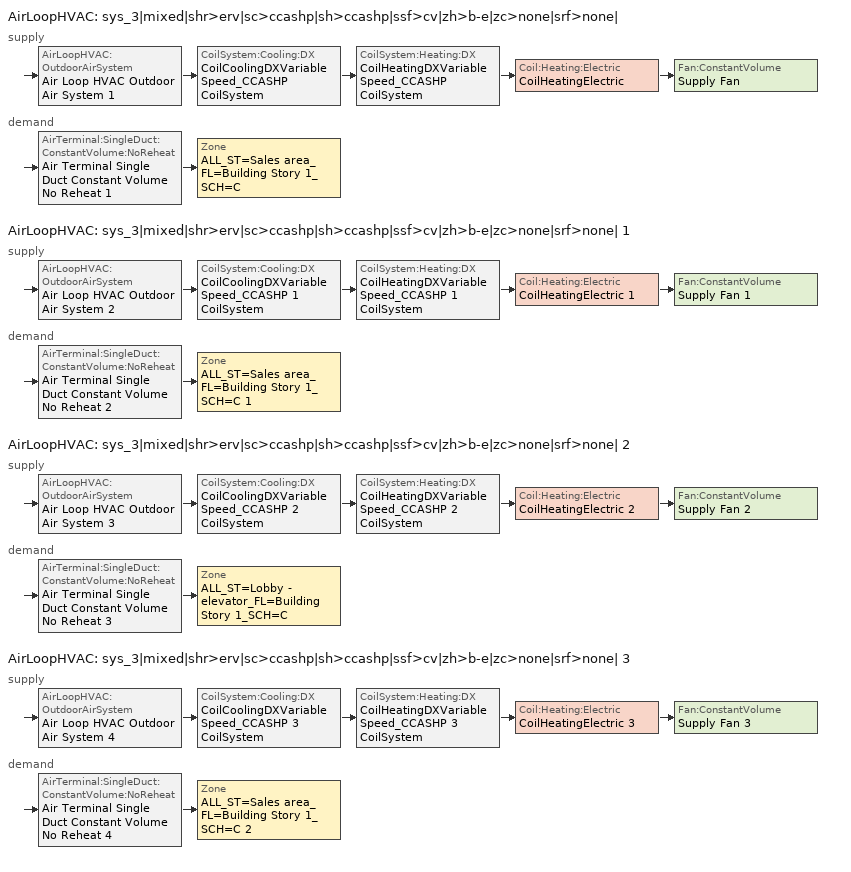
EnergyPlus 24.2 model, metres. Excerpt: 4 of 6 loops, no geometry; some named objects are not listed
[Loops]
AirLoopHVAC 'sys_3|mixed|shr>erv|sc>ccashp|sh>ccashp|ssf>cv|zh>b-e|zc>none|srf>none|'
 supply: AirLoopHVAC:OutdoorAirSystem 'Air Loop HVAC Outdoor Air System 1' > CoilSystem:Cooling:DX 'CoilCoolingDXVariableSpeed_CCASHP CoilSystem' > CoilSystem:Heating:DX 'CoilHeatingDXVariableSpeed_CCASHP CoilSystem' > Coil:Heating:Electric 'CoilHeatingElectric' > Fan:ConstantVolume 'Supply Fan'
 demand: AirTerminal:SingleDuct:ConstantVolume:NoReheat 'Air Terminal Single Duct Constant Volume No Reheat 1' > Zone 'ALL_ST=Sales area_FL=Building Story 1_SCH=C'
AirLoopHVAC 'sys_3|mixed|shr>erv|sc>ccashp|sh>ccashp|ssf>cv|zh>b-e|zc>none|srf>none| 1'
 supply: AirLoopHVAC:OutdoorAirSystem 'Air Loop HVAC Outdoor Air System 2' > CoilSystem:Cooling:DX 'CoilCoolingDXVariableSpeed_CCASHP 1 CoilSystem' > CoilSystem:Heating:DX 'CoilHeatingDXVariableSpeed_CCASHP 1 CoilSystem' > Coil:Heating:Electric 'CoilHeatingElectric 1' > Fan:ConstantVolume 'Supply Fan 1'
 demand: AirTerminal:SingleDuct:ConstantVolume:NoReheat 'Air Terminal Single Duct Constant Volume No Reheat 2' > Zone 'ALL_ST=Sales area_FL=Building Story 1_SCH=C 1'
AirLoopHVAC 'sys_3|mixed|shr>erv|sc>ccashp|sh>ccashp|ssf>cv|zh>b-e|zc>none|srf>none| 2'
 supply: AirLoopHVAC:OutdoorAirSystem 'Air Loop HVAC Outdoor Air System 3' > CoilSystem:Cooling:DX 'CoilCoolingDXVariableSpeed_CCASHP 2 CoilSystem' > CoilSystem:Heating:DX 'CoilHeatingDXVariableSpeed_CCASHP 2 CoilSystem' > Coil:Heating:Electric 'CoilHeatingElectric 2' > Fan:ConstantVolume 'Supply Fan 2'
 demand: AirTerminal:SingleDuct:ConstantVolume:NoReheat 'Air Terminal Single Duct Constant Volume No Reheat 3' > Zone 'ALL_ST=Lobby - elevator_FL=Building Story 1_SCH=C'
AirLoopHVAC 'sys_3|mixed|shr>erv|sc>ccashp|sh>ccashp|ssf>cv|zh>b-e|zc>none|srf>none| 3'
 supply: AirLoopHVAC:OutdoorAirSystem 'Air Loop HVAC Outdoor Air System 4' > CoilSystem:Cooling:DX 'CoilCoolingDXVariableSpeed_CCASHP 3 CoilSystem' > CoilSystem:Heating:DX 'CoilHeatingDXVariableSpeed_CCASHP 3 CoilSystem' > Coil:Heating:Electric 'CoilHeatingElectric 3' > Fan:ConstantVolume 'Supply Fan 3'
 demand: AirTerminal:SingleDuct:ConstantVolume:NoReheat 'Air Terminal Single Duct Constant Volume No Reheat 4' > Zone 'ALL_ST=Sales area_FL=Building Story 1_SCH=C 2'
[ZoneControl:Thermostat] Temperature Difference Between Cutout And Setpoint {deltaC}=0
Name | Zone or ZoneList | Control Type Schedule | Control 1
ALL_ST=Lobby - elevator_FL=Building Story 1_SCH=C Thermostat | ALL_ST=Lobby - elevator_FL=Building Story 1_SCH=C | ALL_ST=Lobby - elevator_FL=Building Story 1_SCH=C Thermostat Schedule | Space Function Lobby - elevator Thermostat 3
ALL_ST=Sales area_FL=Building Story 1_SCH=C Thermostat | ALL_ST=Sales area_FL=Building Story 1_SCH=C | ALL_ST=Sales area_FL=Building Story 1_SCH=C Thermostat Schedule | Space Function Sales area Thermostat 7
ALL_ST=Sales area_FL=Building Story 1_SCH=C 1 Thermostat | ALL_ST=Sales area_FL=Building Story 1_SCH=C 1 | ALL_ST=Sales area_FL=Building Story 1_SCH=C 1 Thermostat Schedule | Space Function Sales area Thermostat 8
ALL_ST=Sales area_FL=Building Story 1_SCH=C 2 Thermostat | ALL_ST=Sales area_FL=Building Story 1_SCH=C 2 | ALL_ST=Sales area_FL=Building Story 1_SCH=C 2 Thermostat Schedule | Space Function Sales area Thermostat 9
[ThermostatSetpoint:DualSetpoint] Heating Setpoint Temperature Schedule=NECB-C-Thermostat Setpoint-Heating; Cooling Setpoint Temperature Schedule=NECB-C-Thermostat Setpoint-Cooling
Space Function Lobby - elevator Thermostat 3; Space Function Sales area Thermostat 7; Space Function Sales area Thermostat 8; Space Function Sales area Thermostat 9
[AirTerminal:SingleDuct:ConstantVolume:NoReheat] Availability Schedule=Always On Discrete; Maximum Air Flow Rate {m3/s}=AutoSize
Air Terminal Single Duct Constant Volume No Reheat 3; Air Terminal Single Duct Constant Volume No Reheat 1; Air Terminal Single Duct Constant Volume No Reheat 2; Air Terminal Single Duct Constant Volume No Reheat 4
[ZoneHVAC:Baseboard:Convective:Electric] Availability Schedule=Always On Discrete; Heating Design Capacity {W}=Autosize; Efficiency=1
ZoneHVACBaseboardConvectiveElectric 2; ZoneHVACBaseboardConvectiveElectric; ZoneHVACBaseboardConvectiveElectric 1; ZoneHVACBaseboardConvectiveElectric 3
[Zone equipment]
ALL_ST=Lobby - elevator_FL=Building Story 1_SCH=C: Air Terminal Single Duct Constant Volume No Reheat 3, ZoneHVACBaseboardConvectiveElectric 2
ALL_ST=Sales area_FL=Building Story 1_SCH=C: Air Terminal Single Duct Constant Volume No Reheat 1, ZoneHVACBaseboardConvectiveElectric
ALL_ST=Sales area_FL=Building Story 1_SCH=C 1: Air Terminal Single Duct Constant Volume No Reheat 2, ZoneHVACBaseboardConvectiveElectric 1
ALL_ST=Sales area_FL=Building Story 1_SCH=C 2: Air Terminal Single Duct Constant Volume No Reheat 4, ZoneHVACBaseboardConvectiveElectric 3
[Sizing:Zone] Zone Cooling Design Supply Air Temperature Input Method=TemperatureDifference; Zone Cooling Design Supply Air Temperature {C}=13; Zone Cooling Design Supply Air Temperature Difference {deltaC}=11; Zone Heating Design Supply Air Temperature Input Method=TemperatureDifference; Zone Heating Design Supply Air Temperature {C}=43; Zone Heating Design Supply Air Temperature Difference {deltaC}=21; Zone Cooling Design Supply Air Humidity Ratio {kgWater/kgDryAir}=0.0085; Zone Heating Design Supply Air Humidity Ratio {kgWater/kgDryAir}=0.008; Zone Heating Sizing Factor=1.3; Zone Cooling Sizing Factor=1.1; Cooling Design Air Flow Method=DesignDay; Cooling Design Air Flow Rate {m3/s}=0; Cooling Minimum Air Flow per Zone Floor Area {m3/s-m2}=0.000762; Cooling Minimum Air Flow {m3/s}=0; Cooling Minimum Air Flow Fraction=0; Heating Design Air Flow Method=DesignDay; Heating Design Air Flow Rate {m3/s}=0; Heating Maximum Air Flow per Zone Floor Area {m3/s-m2}=0.002032; Heating Maximum Air Flow {m3/s}=0.141576; Heating Maximum Air Flow Fraction=0.3; Account for Dedicated Outdoor Air System=No; Zone Load Sizing Method=Sensible Load Only No Latent Load; Zone Latent Cooling Design Supply Air Humidity Ratio Input Method=HumidityRatioDifference; Zone Cooling Design Supply Air Humidity Ratio Difference {kgWater/kgDryAir}=0.005; Zone Latent Heating Design Supply Air Humidity Ratio Input Method=HumidityRatioDifference; Zone Humidification Design Supply Air Humidity Ratio Difference {kgWater/kgDryAir}=0.005; Type of Space Sum to Use=Coincident
Name | Design Specification Outdoor Air Object
ALL_ST=Lobby - elevator_FL=Building Story 1_SCH=C | ALL_ST=Lobby - elevator_FL=Building Story 1_SCH=C DSOA Space List
ALL_ST=Sales area_FL=Building Story 1_SCH=C | ALL_ST=Sales area_FL=Building Story 1_SCH=C DSOA Space List
ALL_ST=Sales area_FL=Building Story 1_SCH=C 1 | ALL_ST=Sales area_FL=Building Story 1_SCH=C 1 DSOA Space List
ALL_ST=Sales area_FL=Building Story 1_SCH=C 2 | ALL_ST=Sales area_FL=Building Story 1_SCH=C 2 DSOA Space List
[Controller:MechanicalVentilation] Demand Controlled Ventilation=No; System Outdoor Air Method=ZoneSum
Name | Availability Schedule | Zone or ZoneList Name 1 | Design Specification Outdoor Air Object Name 1
Controller Mechanical Ventilation 3 | sys_3|mixed|shr>none|sc>ccashp|sh>ccashp|ssf>cv|zh>b-e|zc>none|srf>none| 2 Occ Sch | ALL_ST=Lobby - elevator_FL=Building Story 1_SCH=C | Space Function Lobby - elevator Ventilation
Controller Mechanical Ventilation 1 | sys_3|mixed|shr>none|sc>ccashp|sh>ccashp|ssf>cv|zh>b-e|zc>none|srf>none| Occ Sch | ALL_ST=Sales area_FL=Building Story 1_SCH=C | Space Function Sales area Ventilation
Controller Mechanical Ventilation 2 | sys_3|mixed|shr>none|sc>ccashp|sh>ccashp|ssf>cv|zh>b-e|zc>none|srf>none| 1 Occ Sch | ALL_ST=Sales area_FL=Building Story 1_SCH=C 1 | Space Function Sales area Ventilation
Controller Mechanical Ventilation 4 | sys_3|mixed|shr>none|sc>ccashp|sh>ccashp|ssf>cv|zh>b-e|zc>none|srf>none| 3 Occ Sch | ALL_ST=Sales area_FL=Building Story 1_SCH=C 2 | Space Function Sales area Ventilation
[DesignSpecification:OutdoorAir] Outdoor Air Method=Sum; Outdoor Air Flow per Zone {m3/s}=0; Outdoor Air Flow Air Changes per Hour {1/hr}=0
Name | Outdoor Air Flow per Person {m3/s-person} | Outdoor Air Flow per Zone Floor Area {m3/s-m2}
Space Function Lobby - elevator Ventilation | 0.0380862 | 0.0003048
Space Function Sales area Ventilation | 0.0171388 | 0.0006096
[DesignSpecification:OutdoorAir:SpaceList]
Name | Space Name 1 | Space Design Specification Outdoor Air Object Name 1
ALL_ST=Lobby - elevator_FL=Building Story 1_SCH=C DSOA Space List | Front_Entry | Space Function Lobby - elevator Ventilation
ALL_ST=Sales area_FL=Building Story 1_SCH=C DSOA Space List | Point_Of_Sale | Space Function Sales area Ventilation
ALL_ST=Sales area_FL=Building Story 1_SCH=C 1 DSOA Space List | Front_Retail | Space Function Sales area Ventilation
ALL_ST=Sales area_FL=Building Story 1_SCH=C 2 DSOA Space List | Core_Retail | Space Function Sales area Ventilation
[AirLoopHVAC] Design Supply Air Flow Rate {m3/s}=AutoSize; Design Return Air Flow Fraction of Supply Air Flow=1
sys_3|mixed|shr>erv|sc>ccashp|sh>ccashp|ssf>cv|zh>b-e|zc>none|srf>none|; sys_3|mixed|shr>erv|sc>ccashp|sh>ccashp|ssf>cv|zh>b-e|zc>none|srf>none| 1; sys_3|mixed|shr>erv|sc>ccashp|sh>ccashp|ssf>cv|zh>b-e|zc>none|srf>none| 2; sys_3|mixed|shr>erv|sc>ccashp|sh>ccashp|ssf>cv|zh>b-e|zc>none|srf>none| 3
[Sizing:System] Type of Load to Size On=Sensible; Design Outdoor Air Flow Rate {m3/s}=Autosize; Central Heating Maximum System Air Flow Ratio=1; Preheat Design Temperature {C}=7; Preheat Design Humidity Ratio {kgWater/kgDryAir}=0.008; Precool Design Temperature {C}=13; Precool Design Humidity Ratio {kgWater/kgDryAir}=0.008; Central Cooling Design Supply Air Temperature {C}=13; Central Heating Design Supply Air Temperature {C}=43; Type of Zone Sum to Use=NonCoincident; 100% Outdoor Air in Cooling=No; 100% Outdoor Air in Heating=No; Central Cooling Design Supply Air Humidity Ratio {kgWater/kgDryAir}=0.0085; Central Heating Design Supply Air Humidity Ratio {kgWater/kgDryAir}=0.008; Cooling Supply Air Flow Rate Method=DesignDay; Cooling Supply Air Flow Rate {m3/s}=0; Cooling Supply Air Flow Rate Per Floor Area {m3/s-m2}=0.00996765; Cooling Fraction of Autosized Cooling Supply Air Flow Rate=1; Cooling Supply Air Flow Rate Per Unit Cooling Capacity {m3/s-W}=3.94755e-05; Heating Supply Air Flow Rate Method=DesignDay; Heating Supply Air Flow Rate {m3/s}=0; Heating Supply Air Flow Rate Per Floor Area {m3/s-m2}=0.00996765; Heating Fraction of Autosized Heating Supply Air Flow Rate=1; Heating Fraction of Autosized Cooling Supply Air Flow Rate=1; Heating Supply Air Flow Rate Per Unit Heating Capacity {m3/s-W}=3.15882e-05; System Outdoor Air Method=ZoneSum; Zone Maximum Outdoor Air Fraction=1; Cooling Design Capacity Method=CoolingDesignCapacity; Cooling Design Capacity {W}=Autosize; Cooling Design Capacity Per Floor Area {W/m2}=234.7; Fraction of Autosized Cooling Design Capacity=1; Heating Design Capacity Method=HeatingDesignCapacity; Heating Design Capacity {W}=Autosize; Heating Design Capacity Per Floor Area {W/m2}=157; Fraction of Autosized Heating Design Capacity=1; Central Cooling Capacity Control Method=OnOff; Occupant Diversity=Autosize
sys_3|mixed|shr>erv|sc>ccashp|sh>ccashp|ssf>cv|zh>b-e|zc>none|srf>none|; sys_3|mixed|shr>erv|sc>ccashp|sh>ccashp|ssf>cv|zh>b-e|zc>none|srf>none| 1; sys_3|mixed|shr>erv|sc>ccashp|sh>ccashp|ssf>cv|zh>b-e|zc>none|srf>none| 2; sys_3|mixed|shr>erv|sc>ccashp|sh>ccashp|ssf>cv|zh>b-e|zc>none|srf>none| 3
[Controller:OutdoorAir] Minimum Outdoor Air Flow Rate {m3/s}=Autosize; Maximum Outdoor Air Flow Rate {m3/s}=Autosize; Economizer Control Action Type=ModulateFlow; Lockout Type=NoLockout; Minimum Limit Type=FixedMinimum; High Humidity Control=No; High Humidity Outdoor Air Flow Ratio=1; Control High Indoor Humidity Based on Outdoor Humidity Ratio=Yes; Heat Recovery Bypass Control Type=BypassWhenOAFlowGreaterThanMinimum; Economizer Operation Staging=InterlockedWithMechanicalCooling
Name | Economizer Control Type | Minimum Outdoor Air Schedule | Mechanical Ventilation Controller | Economizer Maximum Limit Dry-Bulb Temperature {C} | Economizer Maximum Limit Enthalpy {J/kg} | Economizer Minimum Limit Dry-Bulb Temperature {C}
Controller Outdoor Air 1 | DifferentialEnthalpy | sys_3|mixed|shr>none|sc>ccashp|sh>ccashp|ssf>cv|zh>b-e|zc>none|srf>none| Occ Sch | Controller Mechanical Ventilation 1
Controller Outdoor Air 2 | DifferentialEnthalpy | sys_3|mixed|shr>none|sc>ccashp|sh>ccashp|ssf>cv|zh>b-e|zc>none|srf>none| 1 Occ Sch | Controller Mechanical Ventilation 2
Controller Outdoor Air 3 | NoEconomizer | sys_3|mixed|shr>none|sc>ccashp|sh>ccashp|ssf>cv|zh>b-e|zc>none|srf>none| 2 Occ Sch | Controller Mechanical Ventilation 3 | 28 | 64000 | -100
Controller Outdoor Air 4 | DifferentialEnthalpy | sys_3|mixed|shr>none|sc>ccashp|sh>ccashp|ssf>cv|zh>b-e|zc>none|srf>none| 3 Occ Sch | Controller Mechanical Ventilation 4
[HeatExchanger:AirToAir:SensibleAndLatent] Availability Schedule=Always On Discrete; Nominal Supply Air Flow Rate {m3/s}=Autosize; Sensible Effectiveness at 100% Heating Air Flow=0.5; Latent Effectiveness at 100% Heating Air Flow=0.5; Sensible Effectiveness at 100% Cooling Air Flow=0.5; Latent Effectiveness at 100% Cooling Air Flow=0.5; Supply Air Outlet Temperature Control=Yes; Heat Exchanger Type=Rotary; Frost Control Type=ExhaustOnly; Threshold Temperature {C}=-23.3; Initial Defrost Time Fraction=0.167; Rate of Defrost Time Fraction Increase {1/K}=1.44; Economizer Lockout=Yes
Name | Nominal Electric Power {W} | Sensible Effectiveness of Heating Air Flow Curve | Latent Effectiveness of Heating Air Flow Curve | Sensible Effectiveness of Cooling Air Flow Curve | Latent Effectiveness of Cooling Air Flow Curve
sys_3|mixed|shr>none|sc>ccashp|sh>ccashp|ssf>cv|zh>b-e|zc>none|srf>none| ERV | 177.802 | sys_3|mixed|shr>none|sc>ccashp|sh>ccashp|ssf>cv|zh>b-e|zc>none|srf>none| ERV_SensHeatEff 1 | sys_3|mixed|shr>none|sc>ccashp|sh>ccashp|ssf>cv|zh>b-e|zc>none|srf>none| ERV_LatHeatEff 1 | sys_3|mixed|shr>none|sc>ccashp|sh>ccashp|ssf>cv|zh>b-e|zc>none|srf>none| ERV_SensCoolEff 1 | sys_3|mixed|shr>none|sc>ccashp|sh>ccashp|ssf>cv|zh>b-e|zc>none|srf>none| ERV_LatCoolEff 1
sys_3|mixed|shr>none|sc>ccashp|sh>ccashp|ssf>cv|zh>b-e|zc>none|srf>none| 1 ERV | 177.802 | sys_3|mixed|shr>none|sc>ccashp|sh>ccashp|ssf>cv|zh>b-e|zc>none|srf>none| 1 ERV_SensHeatEff 1 | sys_3|mixed|shr>none|sc>ccashp|sh>ccashp|ssf>cv|zh>b-e|zc>none|srf>none| 1 ERV_LatHeatEff 1 | sys_3|mixed|shr>none|sc>ccashp|sh>ccashp|ssf>cv|zh>b-e|zc>none|srf>none| 1 ERV_SensCoolEff 1 | sys_3|mixed|shr>none|sc>ccashp|sh>ccashp|ssf>cv|zh>b-e|zc>none|srf>none| 1 ERV_LatCoolEff 1
sys_3|mixed|shr>none|sc>ccashp|sh>ccashp|ssf>cv|zh>b-e|zc>none|srf>none| 2 ERV | 85.4284 | sys_3|mixed|shr>none|sc>ccashp|sh>ccashp|ssf>cv|zh>b-e|zc>none|srf>none| 2 ERV_SensHeatEff 1 | sys_3|mixed|shr>none|sc>ccashp|sh>ccashp|ssf>cv|zh>b-e|zc>none|srf>none| 2 ERV_LatHeatEff 1 | sys_3|mixed|shr>none|sc>ccashp|sh>ccashp|ssf>cv|zh>b-e|zc>none|srf>none| 2 ERV_SensCoolEff 1 | sys_3|mixed|shr>none|sc>ccashp|sh>ccashp|ssf>cv|zh>b-e|zc>none|srf>none| 2 ERV_LatCoolEff 1
sys_3|mixed|shr>none|sc>ccashp|sh>ccashp|ssf>cv|zh>b-e|zc>none|srf>none| 3 ERV | 1406.31 | sys_3|mixed|shr>none|sc>ccashp|sh>ccashp|ssf>cv|zh>b-e|zc>none|srf>none| 3 ERV_SensHeatEff 1 | sys_3|mixed|shr>none|sc>ccashp|sh>ccashp|ssf>cv|zh>b-e|zc>none|srf>none| 3 ERV_LatHeatEff 1 | sys_3|mixed|shr>none|sc>ccashp|sh>ccashp|ssf>cv|zh>b-e|zc>none|srf>none| 3 ERV_SensCoolEff 1 | sys_3|mixed|shr>none|sc>ccashp|sh>ccashp|ssf>cv|zh>b-e|zc>none|srf>none| 3 ERV_LatCoolEff 1
[SetpointManager:OutdoorAirPretreat] Control Variable=Temperature; Minimum Setpoint Temperature {C}=-99; Maximum Setpoint Temperature {C}=99; Minimum Setpoint Humidity Ratio {kgWater/kgDryAir}=1e-05; Maximum Setpoint Humidity Ratio {kgWater/kgDryAir}=1
Name | Setpoint Node or NodeList
Setpoint Manager Outdoor Air Pretreat 1 | sys_3|mixed|shr>none|sc>ccashp|sh>ccashp|ssf>cv|zh>b-e|zc>none|srf>none| ERV Primary Outlet Air Node
Setpoint Manager Outdoor Air Pretreat 2 | sys_3|mixed|shr>none|sc>ccashp|sh>ccashp|ssf>cv|zh>b-e|zc>none|srf>none| 1 ERV Primary Outlet Air Node
Setpoint Manager Outdoor Air Pretreat 3 | sys_3|mixed|shr>none|sc>ccashp|sh>ccashp|ssf>cv|zh>b-e|zc>none|srf>none| 2 ERV Primary Outlet Air Node
Setpoint Manager Outdoor Air Pretreat 4 | sys_3|mixed|shr>none|sc>ccashp|sh>ccashp|ssf>cv|zh>b-e|zc>none|srf>none| 3 ERV Primary Outlet Air Node
[SetpointManager:MixedAir] Control Variable=Temperature
Name | Setpoint Node or NodeList
sys_3|mixed|shr>erv|sc>ccashp|sh>ccashp|ssf>cv|zh>b-e|zc>none|srf>none| Mixed Air Node OS Default SPM | sys_3|mixed|shr>erv|sc>ccashp|sh>ccashp|ssf>cv|zh>b-e|zc>none|srf>none| Mixed Air Node
CoilCoolingDXVariableSpeed_CCASHP Outlet Air Node OS Default SPM | CoilCoolingDXVariableSpeed_CCASHP Outlet Air Node
CoilHeatingDXVariableSpeed_CCASHP Outlet Air Node OS Default SPM | CoilHeatingDXVariableSpeed_CCASHP Outlet Air Node
CoilHeatingElectric Outlet Air Node OS Default SPM | CoilHeatingElectric Outlet Air Node
sys_3|mixed|shr>erv|sc>ccashp|sh>ccashp|ssf>cv|zh>b-e|zc>none|srf>none| 1 Mixed Air Node OS Default SPM | sys_3|mixed|shr>erv|sc>ccashp|sh>ccashp|ssf>cv|zh>b-e|zc>none|srf>none| 1 Mixed Air Node
CoilCoolingDXVariableSpeed_CCASHP 1 Outlet Air Node OS Default SPM | CoilCoolingDXVariableSpeed_CCASHP 1 Outlet Air Node
CoilHeatingDXVariableSpeed_CCASHP 1 Outlet Air Node OS Default SPM | CoilHeatingDXVariableSpeed_CCASHP 1 Outlet Air Node
CoilHeatingElectric 1 Outlet Air Node OS Default SPM | CoilHeatingElectric 1 Outlet Air Node
sys_3|mixed|shr>erv|sc>ccashp|sh>ccashp|ssf>cv|zh>b-e|zc>none|srf>none| 2 Mixed Air Node OS Default SPM | sys_3|mixed|shr>erv|sc>ccashp|sh>ccashp|ssf>cv|zh>b-e|zc>none|srf>none| 2 Mixed Air Node
CoilCoolingDXVariableSpeed_CCASHP 2 Outlet Air Node OS Default SPM | CoilCoolingDXVariableSpeed_CCASHP 2 Outlet Air Node
CoilHeatingDXVariableSpeed_CCASHP 2 Outlet Air Node OS Default SPM | CoilHeatingDXVariableSpeed_CCASHP 2 Outlet Air Node
CoilHeatingElectric 2 Outlet Air Node OS Default SPM | CoilHeatingElectric 2 Outlet Air Node
sys_3|mixed|shr>erv|sc>ccashp|sh>ccashp|ssf>cv|zh>b-e|zc>none|srf>none| 3 Mixed Air Node OS Default SPM | sys_3|mixed|shr>erv|sc>ccashp|sh>ccashp|ssf>cv|zh>b-e|zc>none|srf>none| 3 Mixed Air Node
CoilCoolingDXVariableSpeed_CCASHP 3 Outlet Air Node OS Default SPM | CoilCoolingDXVariableSpeed_CCASHP 3 Outlet Air Node
CoilHeatingDXVariableSpeed_CCASHP 3 Outlet Air Node OS Default SPM | CoilHeatingDXVariableSpeed_CCASHP 3 Outlet Air Node
CoilHeatingElectric 3 Outlet Air Node OS Default SPM | CoilHeatingElectric 3 Outlet Air Node
[CoilSystem:Cooling:DX]
Name | Cooling Coil
CoilCoolingDXVariableSpeed_CCASHP CoilSystem | CoilCoolingDXVariableSpeed_CCASHP
CoilCoolingDXVariableSpeed_CCASHP 1 CoilSystem | CoilCoolingDXVariableSpeed_CCASHP 1
CoilCoolingDXVariableSpeed_CCASHP 2 CoilSystem | CoilCoolingDXVariableSpeed_CCASHP 2
CoilCoolingDXVariableSpeed_CCASHP 3 CoilSystem | CoilCoolingDXVariableSpeed_CCASHP 3
[Coil:Cooling:DX:VariableSpeed] Number of Speeds=1; Nominal Speed Level=1; Rated Air Flow Rate At Selected Nominal Speed Level {m3/s}=AutoSize; Nominal Time for Condensate to Begin Leaving the Coil {s}=0; Initial Moisture Evaporation Rate Divided by Steady-State AC Latent Capacity=0; Maximum Cycling Rate {cycles/hr}=2.5; Latent Capacity Time Constant {s}=60; Fan Delay Time {s}=60; Energy Part Load Fraction Curve=Mitsubishi Hyper Heating VRF Outdoor Unit CPLFFPLR curve; Condenser Type=AirCooled; Evaporative Condenser Pump Rated Power Consumption {W}=0; Crankcase Heater Capacity {W}=1e-06; Maximum Outdoor Dry-Bulb Temperature for Crankcase Heater Operation {C}=10; Minimum Outdoor Dry-Bulb Temperature for Compressor Operation {C}=-25; Basin Heater Capacity {W/K}=0; Basin Heater Setpoint Temperature {C}=2; Speed Reference Unit Gross Rated Total Cooling Capacity 1 {W}=8914.19; Speed Reference Unit Gross Rated Sensible Heat Ratio 1=0.79; Speed Reference Unit Rated Air Flow Rate 1 {m3/s}=0.944; Speed Rated Evaporator Fan Power Per Volume Flow Rate 2017 1 {W/(m3/s)}=773.3; Speed Rated Evaporator Fan Power Per Volume Flow Rate 2023 1 {W/(m3/s)}=934.4; Speed Total Cooling Capacity Function of Temperature Curve Name 1=Mitsubishi Hyper Heating VRF Outdoor Unit CCAPFT curve; Speed Total Cooling Capacity Function of Air Flow Fraction Curve Name 1=Mitsubishi Hyper Heating VRF Outdoor Unit CCAPFFF curve; Speed Energy Input Ratio Function of Temperature Curve Name 1=Mitsubishi Hyper Heating VRF Outdoor Unit CEIRFT curve; Speed Energy Input Ratio Function of Air Flow Fraction Curve Name 1=Mitsubishi Hyper Heating VRF Outdoor Unit CEIRFFF curve
Name | Gross Rated Total Cooling Capacity At Selected Nominal Speed Level {W} | Speed Reference Unit Gross Rated Cooling COP 1 {W/W}
CoilCoolingDXVariableSpeed_CCASHP | 27574.4 | 4.35
CoilCoolingDXVariableSpeed_CCASHP 1 | 27557 | 4.35
CoilCoolingDXVariableSpeed_CCASHP 2 | 4077 | 3.66
CoilCoolingDXVariableSpeed_CCASHP 3 | 167424 | 3.76
[CoilSystem:Heating:DX]
Name | Heating Coil
CoilHeatingDXVariableSpeed_CCASHP CoilSystem | CoilHeatingDXVariableSpeed_CCASHP
CoilHeatingDXVariableSpeed_CCASHP 1 CoilSystem | CoilHeatingDXVariableSpeed_CCASHP 1
CoilHeatingDXVariableSpeed_CCASHP 2 CoilSystem | CoilHeatingDXVariableSpeed_CCASHP 2
CoilHeatingDXVariableSpeed_CCASHP 3 CoilSystem | CoilHeatingDXVariableSpeed_CCASHP 3
[Coil:Heating:DX:VariableSpeed] Number of Speeds=1; Nominal Speed Level=1; Rated Air Flow Rate At Selected Nominal Speed Level {m3/s}=AutoSize; Energy Part Load Fraction Curve=Mitsubishi Hyper Heating VRF Outdoor Unit HPLFFPLR curve; Defrost Energy Input Ratio Function of Temperature Curve=Mitsubishi Hyper Heating VRF Outdoor Unit Defrost HEIRFT curve; Minimum Outdoor Dry-Bulb Temperature for Compressor Operation {C}=-25; Maximum Outdoor Dry-Bulb Temperature for Defrost Operation {C}=5; Crankcase Heater Capacity {W}=1e-06; Maximum Outdoor Dry-Bulb Temperature for Crankcase Heater Operation {C}=10; Defrost Strategy=ReverseCycle; Defrost Control=OnDemand; Defrost Time Period Fraction=0.166667; Resistive Defrost Heater Capacity {W}=AutoSize; Speed Reference Unit Gross Rated Heating Capacity 1 {W}=9124.85; Speed Reference Unit Rated Air Flow Rate 1 {m3/s}=0.653; Speed Rated Supply Air Fan Power Per Volume Flow Rate 2017 1 {W/(m3/s)}=773.3; Speed Rated Supply Air Fan Power Per Volume Flow Rate 2023 1 {W/(m3/s)}=934.4; Speed Heating Capacity Function of Temperature Curve Name 1=Mitsubishi Hyper Heating VRF Outdoor Unit HCAPFT curve; Speed Total  Heating Capacity Function of Air Flow Fraction Curve Name 1=Mitsubishi Hyper Heating VRF Outdoor Unit HCAPFFF curve; Speed Energy Input Ratio Function of Temperature Curve Name 1=Mitsubishi Hyper Heating VRF Outdoor Unit HEIRFT curve; Speed Energy Input Ratio Function of Air Flow Fraction Curve Name 1=Mitsubishi Hyper Heating VRF Outdoor Unit HEIRFFF curve
Name | Rated Heating Capacity At Selected Nominal Speed Level {W} | Speed Reference Unit Gross Rated Heating COP 1 {W/W}
CoilHeatingDXVariableSpeed_CCASHP | 27574.4 | 4.8847
CoilHeatingDXVariableSpeed_CCASHP 1 | 27557 | 4.88466
CoilHeatingDXVariableSpeed_CCASHP 2 | 4077 | 4.32008
CoilHeatingDXVariableSpeed_CCASHP 3 | 167424 | 4.44861
[Coil:Heating:Electric] Availability Schedule=Always On Discrete; Efficiency=1; Nominal Capacity {W}=Autosize
CoilHeatingElectric; CoilHeatingElectric 1; CoilHeatingElectric 2; CoilHeatingElectric 3
[Fan:ConstantVolume] Fan Total Efficiency=0.39975; Pressure Rise {Pa}=640; Maximum Flow Rate {m3/s}=AutoSize; Motor Efficiency=0.615; Motor In Airstream Fraction=1
Name | Availability Schedule
Supply Fan | sys_3|mixed|shr>none|sc>ccashp|sh>ccashp|ssf>cv|zh>b-e|zc>none|srf>none| Occ Sch
Supply Fan 1 | sys_3|mixed|shr>none|sc>ccashp|sh>ccashp|ssf>cv|zh>b-e|zc>none|srf>none| 1 Occ Sch
Supply Fan 2 | sys_3|mixed|shr>none|sc>ccashp|sh>ccashp|ssf>cv|zh>b-e|zc>none|srf>none| 2 Occ Sch
Supply Fan 3 | sys_3|mixed|shr>none|sc>ccashp|sh>ccashp|ssf>cv|zh>b-e|zc>none|srf>none| 3 Occ Sch
[SetpointManager:SingleZone:Reheat] Control Variable=Temperature; Minimum Supply Air Temperature {C}=13; Maximum Supply Air Temperature {C}=43
Name | Control Zone | Setpoint Node or NodeList
Setpoint Manager Single Zone Reheat 1 | ALL_ST=Sales area_FL=Building Story 1_SCH=C | sys_3|mixed|shr>erv|sc>ccashp|sh>ccashp|ssf>cv|zh>b-e|zc>none|srf>none| Supply Outlet Node
Setpoint Manager Single Zone Reheat 2 | ALL_ST=Sales area_FL=Building Story 1_SCH=C 1 | sys_3|mixed|shr>erv|sc>ccashp|sh>ccashp|ssf>cv|zh>b-e|zc>none|srf>none| 1 Supply Outlet Node
Setpoint Manager Single Zone Reheat 3 | ALL_ST=Lobby - elevator_FL=Building Story 1_SCH=C | sys_3|mixed|shr>erv|sc>ccashp|sh>ccashp|ssf>cv|zh>b-e|zc>none|srf>none| 2 Supply Outlet Node
Setpoint Manager Single Zone Reheat 4 | ALL_ST=Sales area_FL=Building Story 1_SCH=C 2 | sys_3|mixed|shr>erv|sc>ccashp|sh>ccashp|ssf>cv|zh>b-e|zc>none|srf>none| 3 Supply Outlet Node
[Schedule:Day:Interval]
NECB-C-Thermostat Setpoint-Heating Sun|Hol Day: No, 09:00, 18, 10:00, 20, 19:00, 22, 24:00, 18
NECB-C-Thermostat Setpoint-Heating Default|Wkdy Day; NECB-C-Thermostat Setpoint-Heating Sat Day; NECB-C-Thermostat Setpoint-Heating Default: No, 07:00, 18, 08:00, 20, 21:00, 22, 24:00, 18
NECB-C-Thermostat Setpoint-Cooling Sun|Hol Day: No, 07:00, 35, 19:00, 24, 24:00, 35
NECB-C-Thermostat Setpoint-Cooling Default|Wkdy Day; NECB-C-Thermostat Setpoint-Cooling Sat Day; NECB-C-Thermostat Setpoint-Cooling Default: No, 07:00, 35, 21:00, 24, 24:00, 35
Schedule Day 10; Schedule Day 6; Schedule Day 8; Schedule Day 12: No, 09:00, 0, 19:00, 1, 24:00, 0
sys_3|mixed|shr>none|sc>ccashp|sh>ccashp|ssf>cv|zh>b-e|zc>none|srf>none| 2 Occ Sch Default; Schedule Day 9; sys_3|mixed|shr>none|sc>ccashp|sh>ccashp|ssf>cv|zh>b-e|zc>none|srf>none| Occ Sch Default; Schedule Day 5; sys_3|mixed|shr>none|sc>ccashp|sh>ccashp|ssf>cv|zh>b-e|zc>none|srf>none| 1 Occ Sch Default; Schedule Day 7; sys_3|mixed|shr>none|sc>ccashp|sh>ccashp|ssf>cv|zh>b-e|zc>none|srf>none| 3 Occ Sch Default; Schedule Day 11: No, 09:00, 0, 21:00, 1, 24:00, 0
sys_3|mixed|shr>none|sc>ccashp|sh>ccashp|ssf>cv|zh>b-e|zc>none|srf>none| 2 Occ Sch Summer Design Day; sys_3|mixed|shr>none|sc>ccashp|sh>ccashp|ssf>cv|zh>b-e|zc>none|srf>none| 2 Occ Sch Winter Design Day; sys_3|mixed|shr>none|sc>ccashp|sh>ccashp|ssf>cv|zh>b-e|zc>none|srf>none| Occ Sch Summer Design Day; sys_3|mixed|shr>none|sc>ccashp|sh>ccashp|ssf>cv|zh>b-e|zc>none|srf>none| Occ Sch Winter Design Day; sys_3|mixed|shr>none|sc>ccashp|sh>ccashp|ssf>cv|zh>b-e|zc>none|srf>none| 1 Occ Sch Summer Design Day; sys_3|mixed|shr>none|sc>ccashp|sh>ccashp|ssf>cv|zh>b-e|zc>none|srf>none| 1 Occ Sch Winter Design Day; sys_3|mixed|shr>none|sc>ccashp|sh>ccashp|ssf>cv|zh>b-e|zc>none|srf>none| 3 Occ Sch Summer Design Day; sys_3|mixed|shr>none|sc>ccashp|sh>ccashp|ssf>cv|zh>b-e|zc>none|srf>none| 3 Occ Sch Winter Design Day: No, 24:00, 1
[Schedule:Week:Daily]
NECB-C-Thermostat Setpoint-Heating Week Rule - Jan1-Dec31: NECB-C-Thermostat Setpoint-Heating Sun|Hol Day, NECB-C-Thermostat Setpoint-Heating Default|Wkdy Day, NECB-C-Thermostat Setpoint-Heating Default|Wkdy Day, NECB-C-Thermostat Setpoint-Heating Default|Wkdy Day, NECB-C-Thermostat Setpoint-Heating Default|Wkdy Day, NECB-C-Thermostat Setpoint-Heating Default|Wkdy Day, NECB-C-Thermostat Setpoint-Heating Sat Day, NECB-C-Thermostat Setpoint-Heating Default, NECB-C-Thermostat Setpoint-Heating Default, NECB-C-Thermostat Setpoint-Heating Default, NECB-C-Thermostat Setpoint-Heating Default, NECB-C-Thermostat Setpoint-Heating Default
NECB-C-Thermostat Setpoint-Cooling Week Rule - Jan1-Dec31: NECB-C-Thermostat Setpoint-Cooling Sun|Hol Day, NECB-C-Thermostat Setpoint-Cooling Default|Wkdy Day, NECB-C-Thermostat Setpoint-Cooling Default|Wkdy Day, NECB-C-Thermostat Setpoint-Cooling Default|Wkdy Day, NECB-C-Thermostat Setpoint-Cooling Default|Wkdy Day, NECB-C-Thermostat Setpoint-Cooling Default|Wkdy Day, NECB-C-Thermostat Setpoint-Cooling Sat Day, NECB-C-Thermostat Setpoint-Cooling Default, NECB-C-Thermostat Setpoint-Cooling Default, NECB-C-Thermostat Setpoint-Cooling Default, NECB-C-Thermostat Setpoint-Cooling Default, NECB-C-Thermostat Setpoint-Cooling Default
sys_3|mixed|shr>none|sc>ccashp|sh>ccashp|ssf>cv|zh>b-e|zc>none|srf>none| 2 Occ Sch Week Rule - Jan1-Dec31: Schedule Day 10, sys_3|mixed|shr>none|sc>ccashp|sh>ccashp|ssf>cv|zh>b-e|zc>none|srf>none| 2 Occ Sch Default, sys_3|mixed|shr>none|sc>ccashp|sh>ccashp|ssf>cv|zh>b-e|zc>none|srf>none| 2 Occ Sch Default, sys_3|mixed|shr>none|sc>ccashp|sh>ccashp|ssf>cv|zh>b-e|zc>none|srf>none| 2 Occ Sch Default, sys_3|mixed|shr>none|sc>ccashp|sh>ccashp|ssf>cv|zh>b-e|zc>none|srf>none| 2 Occ Sch Default, sys_3|mixed|shr>none|sc>ccashp|sh>ccashp|ssf>cv|zh>b-e|zc>none|srf>none| 2 Occ Sch Default, Schedule Day 9, sys_3|mixed|shr>none|sc>ccashp|sh>ccashp|ssf>cv|zh>b-e|zc>none|srf>none| 2 Occ Sch Default, sys_3|mixed|shr>none|sc>ccashp|sh>ccashp|ssf>cv|zh>b-e|zc>none|srf>none| 2 Occ Sch Summer Design Day, sys_3|mixed|shr>none|sc>ccashp|sh>ccashp|ssf>cv|zh>b-e|zc>none|srf>none| 2 Occ Sch Winter Design Day, sys_3|mixed|shr>none|sc>ccashp|sh>ccashp|ssf>cv|zh>b-e|zc>none|srf>none| 2 Occ Sch Default, sys_3|mixed|shr>none|sc>ccashp|sh>ccashp|ssf>cv|zh>b-e|zc>none|srf>none| 2 Occ Sch Default
sys_3|mixed|shr>none|sc>ccashp|sh>ccashp|ssf>cv|zh>b-e|zc>none|srf>none| Occ Sch Week Rule - Jan1-Dec31: Schedule Day 6, sys_3|mixed|shr>none|sc>ccashp|sh>ccashp|ssf>cv|zh>b-e|zc>none|srf>none| Occ Sch Default, sys_3|mixed|shr>none|sc>ccashp|sh>ccashp|ssf>cv|zh>b-e|zc>none|srf>none| Occ Sch Default, sys_3|mixed|shr>none|sc>ccashp|sh>ccashp|ssf>cv|zh>b-e|zc>none|srf>none| Occ Sch Default, sys_3|mixed|shr>none|sc>ccashp|sh>ccashp|ssf>cv|zh>b-e|zc>none|srf>none| Occ Sch Default, sys_3|mixed|shr>none|sc>ccashp|sh>ccashp|ssf>cv|zh>b-e|zc>none|srf>none| Occ Sch Default, Schedule Day 5, sys_3|mixed|shr>none|sc>ccashp|sh>ccashp|ssf>cv|zh>b-e|zc>none|srf>none| Occ Sch Default, sys_3|mixed|shr>none|sc>ccashp|sh>ccashp|ssf>cv|zh>b-e|zc>none|srf>none| Occ Sch Summer Design Day, sys_3|mixed|shr>none|sc>ccashp|sh>ccashp|ssf>cv|zh>b-e|zc>none|srf>none| Occ Sch Winter Design Day, sys_3|mixed|shr>none|sc>ccashp|sh>ccashp|ssf>cv|zh>b-e|zc>none|srf>none| Occ Sch Default, sys_3|mixed|shr>none|sc>ccashp|sh>ccashp|ssf>cv|zh>b-e|zc>none|srf>none| Occ Sch Default
sys_3|mixed|shr>none|sc>ccashp|sh>ccashp|ssf>cv|zh>b-e|zc>none|srf>none| 1 Occ Sch Week Rule - Jan1-Dec31: Schedule Day 8, sys_3|mixed|shr>none|sc>ccashp|sh>ccashp|ssf>cv|zh>b-e|zc>none|srf>none| 1 Occ Sch Default, sys_3|mixed|shr>none|sc>ccashp|sh>ccashp|ssf>cv|zh>b-e|zc>none|srf>none| 1 Occ Sch Default, sys_3|mixed|shr>none|sc>ccashp|sh>ccashp|ssf>cv|zh>b-e|zc>none|srf>none| 1 Occ Sch Default, sys_3|mixed|shr>none|sc>ccashp|sh>ccashp|ssf>cv|zh>b-e|zc>none|srf>none| 1 Occ Sch Default, sys_3|mixed|shr>none|sc>ccashp|sh>ccashp|ssf>cv|zh>b-e|zc>none|srf>none| 1 Occ Sch Default, Schedule Day 7, sys_3|mixed|shr>none|sc>ccashp|sh>ccashp|ssf>cv|zh>b-e|zc>none|srf>none| 1 Occ Sch Default, sys_3|mixed|shr>none|sc>ccashp|sh>ccashp|ssf>cv|zh>b-e|zc>none|srf>none| 1 Occ Sch Summer Design Day, sys_3|mixed|shr>none|sc>ccashp|sh>ccashp|ssf>cv|zh>b-e|zc>none|srf>none| 1 Occ Sch Winter Design Day, sys_3|mixed|shr>none|sc>ccashp|sh>ccashp|ssf>cv|zh>b-e|zc>none|srf>none| 1 Occ Sch Default, sys_3|mixed|shr>none|sc>ccashp|sh>ccashp|ssf>cv|zh>b-e|zc>none|srf>none| 1 Occ Sch Default
sys_3|mixed|shr>none|sc>ccashp|sh>ccashp|ssf>cv|zh>b-e|zc>none|srf>none| 3 Occ Sch Week Rule - Jan1-Dec31: Schedule Day 12, sys_3|mixed|shr>none|sc>ccashp|sh>ccashp|ssf>cv|zh>b-e|zc>none|srf>none| 3 Occ Sch Default, sys_3|mixed|shr>none|sc>ccashp|sh>ccashp|ssf>cv|zh>b-e|zc>none|srf>none| 3 Occ Sch Default, sys_3|mixed|shr>none|sc>ccashp|sh>ccashp|ssf>cv|zh>b-e|zc>none|srf>none| 3 Occ Sch Default, sys_3|mixed|shr>none|sc>ccashp|sh>ccashp|ssf>cv|zh>b-e|zc>none|srf>none| 3 Occ Sch Default, sys_3|mixed|shr>none|sc>ccashp|sh>ccashp|ssf>cv|zh>b-e|zc>none|srf>none| 3 Occ Sch Default, Schedule Day 11, sys_3|mixed|shr>none|sc>ccashp|sh>ccashp|ssf>cv|zh>b-e|zc>none|srf>none| 3 Occ Sch Default, sys_3|mixed|shr>none|sc>ccashp|sh>ccashp|ssf>cv|zh>b-e|zc>none|srf>none| 3 Occ Sch Summer Design Day, sys_3|mixed|shr>none|sc>ccashp|sh>ccashp|ssf>cv|zh>b-e|zc>none|srf>none| 3 Occ Sch Winter Design Day, sys_3|mixed|shr>none|sc>ccashp|sh>ccashp|ssf>cv|zh>b-e|zc>none|srf>none| 3 Occ Sch Default, sys_3|mixed|shr>none|sc>ccashp|sh>ccashp|ssf>cv|zh>b-e|zc>none|srf>none| 3 Occ Sch Default
[Schedule:Year]
NECB-C-Thermostat Setpoint-Heating: NECB-C-Thermostat Setpoint-Heating Week Rule - Jan1-Dec31, 1, 1, 12, 31
NECB-C-Thermostat Setpoint-Cooling: NECB-C-Thermostat Setpoint-Cooling Week Rule - Jan1-Dec31, 1, 1, 12, 31
sys_3|mixed|shr>none|sc>ccashp|sh>ccashp|ssf>cv|zh>b-e|zc>none|srf>none| 2 Occ Sch: sys_3|mixed|shr>none|sc>ccashp|sh>ccashp|ssf>cv|zh>b-e|zc>none|srf>none| 2 Occ Sch Week Rule - Jan1-Dec31, 1, 1, 12, 31
sys_3|mixed|shr>none|sc>ccashp|sh>ccashp|ssf>cv|zh>b-e|zc>none|srf>none| Occ Sch: sys_3|mixed|shr>none|sc>ccashp|sh>ccashp|ssf>cv|zh>b-e|zc>none|srf>none| Occ Sch Week Rule - Jan1-Dec31, 1, 1, 12, 31
sys_3|mixed|shr>none|sc>ccashp|sh>ccashp|ssf>cv|zh>b-e|zc>none|srf>none| 1 Occ Sch: sys_3|mixed|shr>none|sc>ccashp|sh>ccashp|ssf>cv|zh>b-e|zc>none|srf>none| 1 Occ Sch Week Rule - Jan1-Dec31, 1, 1, 12, 31
sys_3|mixed|shr>none|sc>ccashp|sh>ccashp|ssf>cv|zh>b-e|zc>none|srf>none| 3 Occ Sch: sys_3|mixed|shr>none|sc>ccashp|sh>ccashp|ssf>cv|zh>b-e|zc>none|srf>none| 3 Occ Sch Week Rule - Jan1-Dec31, 1, 1, 12, 31
[Schedule:Compact]
ALL_ST=Lobby - elevator_FL=Building Story 1_SCH=C Thermostat Schedule; ALL_ST=Sales area_FL=Building Story 1_SCH=C Thermostat Schedule; ALL_ST=Sales area_FL=Building Story 1_SCH=C 1 Thermostat Schedule; ALL_ST=Sales area_FL=Building Story 1_SCH=C 2 Thermostat Schedule: Through: 12/31, For: AllDays, Until: 24:00, 4
[Schedule:Constant]
Always On Discrete: Hourly Value=1
[Table:Lookup]
sys_3|mixed|shr>none|sc>ccashp|sh>ccashp|ssf>cv|zh>b-e|zc>none|srf>none| ERV_SensHeatEff 1: sys_3|mixed|shr>none|sc>ccashp|sh>ccashp|ssf>cv|zh>b-e|zc>none|srf>none| ERV_SensHeatEff 1 Independent Variable List, DivisorOnly, 0.5, 0, 10, Dimensionless, 0.5, 0.5
sys_3|mixed|shr>none|sc>ccashp|sh>ccashp|ssf>cv|zh>b-e|zc>none|srf>none| ERV_LatHeatEff 1: sys_3|mixed|shr>none|sc>ccashp|sh>ccashp|ssf>cv|zh>b-e|zc>none|srf>none| ERV_LatHeatEff 1 Independent Variable List, DivisorOnly, 0.5, 0, 10, Dimensionless, 0.5, 0.5
sys_3|mixed|shr>none|sc>ccashp|sh>ccashp|ssf>cv|zh>b-e|zc>none|srf>none| ERV_SensCoolEff 1: sys_3|mixed|shr>none|sc>ccashp|sh>ccashp|ssf>cv|zh>b-e|zc>none|srf>none| ERV_SensCoolEff 1 Independent Variable List, DivisorOnly, 0.5, 0, 10, Dimensionless, 0.5, 0.5
sys_3|mixed|shr>none|sc>ccashp|sh>ccashp|ssf>cv|zh>b-e|zc>none|srf>none| ERV_LatCoolEff 1: sys_3|mixed|shr>none|sc>ccashp|sh>ccashp|ssf>cv|zh>b-e|zc>none|srf>none| ERV_LatCoolEff 1 Independent Variable List, DivisorOnly, 0.5, 0, 10, Dimensionless, 0.5, 0.5
Mitsubishi Hyper Heating VRF Outdoor Unit CPLFFPLR curve: Mitsubishi Hyper Heating VRF Outdoor Unit CPLFFPLR curve Independent Variable List, None, 1, Dimensionless, 0, 0, 0, 0, 0, 0, 0, 0, 0, 0
Mitsubishi Hyper Heating VRF Outdoor Unit HPLFFPLR curve: Mitsubishi Hyper Heating VRF Outdoor Unit HPLFFPLR curve Independent Variable List, None, 1, Dimensionless, 0, 0, 0, 0, 0, 0, 0, 0, 0
Mitsubishi Hyper Heating VRF Outdoor Unit Defrost HEIRFT curve: Mitsubishi Hyper Heating VRF Outdoor Unit Defrost HEIRFT curve Independent Variable List, None, 1, Dimensionless, 1, 1, 1, 1, 1, 1, 1, 1, 1, 1, 1, 1, 1, 1, 1, 1, 1, 1, 1, 1, 1, 1
sys_3|mixed|shr>none|sc>ccashp|sh>ccashp|ssf>cv|zh>b-e|zc>none|srf>none| 1 ERV_SensHeatEff 1: sys_3|mixed|shr>none|sc>ccashp|sh>ccashp|ssf>cv|zh>b-e|zc>none|srf>none| 1 ERV_SensHeatEff 1 Independent Variable List, DivisorOnly, 0.5, 0, 10, Dimensionless, 0.5, 0.5
sys_3|mixed|shr>none|sc>ccashp|sh>ccashp|ssf>cv|zh>b-e|zc>none|srf>none| 1 ERV_LatHeatEff 1: sys_3|mixed|shr>none|sc>ccashp|sh>ccashp|ssf>cv|zh>b-e|zc>none|srf>none| 1 ERV_LatHeatEff 1 Independent Variable List, DivisorOnly, 0.5, 0, 10, Dimensionless, 0.5, 0.5
sys_3|mixed|shr>none|sc>ccashp|sh>ccashp|ssf>cv|zh>b-e|zc>none|srf>none| 1 ERV_SensCoolEff 1: sys_3|mixed|shr>none|sc>ccashp|sh>ccashp|ssf>cv|zh>b-e|zc>none|srf>none| 1 ERV_SensCoolEff 1 Independent Variable List, DivisorOnly, 0.5, 0, 10, Dimensionless, 0.5, 0.5
sys_3|mixed|shr>none|sc>ccashp|sh>ccashp|ssf>cv|zh>b-e|zc>none|srf>none| 1 ERV_LatCoolEff 1: sys_3|mixed|shr>none|sc>ccashp|sh>ccashp|ssf>cv|zh>b-e|zc>none|srf>none| 1 ERV_LatCoolEff 1 Independent Variable List, DivisorOnly, 0.5, 0, 10, Dimensionless, 0.5, 0.5
sys_3|mixed|shr>none|sc>ccashp|sh>ccashp|ssf>cv|zh>b-e|zc>none|srf>none| 2 ERV_SensHeatEff 1: sys_3|mixed|shr>none|sc>ccashp|sh>ccashp|ssf>cv|zh>b-e|zc>none|srf>none| 2 ERV_SensHeatEff 1 Independent Variable List, DivisorOnly, 0.5, 0, 10, Dimensionless, 0.5, 0.5
sys_3|mixed|shr>none|sc>ccashp|sh>ccashp|ssf>cv|zh>b-e|zc>none|srf>none| 2 ERV_LatHeatEff 1: sys_3|mixed|shr>none|sc>ccashp|sh>ccashp|ssf>cv|zh>b-e|zc>none|srf>none| 2 ERV_LatHeatEff 1 Independent Variable List, DivisorOnly, 0.5, 0, 10, Dimensionless, 0.5, 0.5
sys_3|mixed|shr>none|sc>ccashp|sh>ccashp|ssf>cv|zh>b-e|zc>none|srf>none| 2 ERV_SensCoolEff 1: sys_3|mixed|shr>none|sc>ccashp|sh>ccashp|ssf>cv|zh>b-e|zc>none|srf>none| 2 ERV_SensCoolEff 1 Independent Variable List, DivisorOnly, 0.5, 0, 10, Dimensionless, 0.5, 0.5
sys_3|mixed|shr>none|sc>ccashp|sh>ccashp|ssf>cv|zh>b-e|zc>none|srf>none| 2 ERV_LatCoolEff 1: sys_3|mixed|shr>none|sc>ccashp|sh>ccashp|ssf>cv|zh>b-e|zc>none|srf>none| 2 ERV_LatCoolEff 1 Independent Variable List, DivisorOnly, 0.5, 0, 10, Dimensionless, 0.5, 0.5
sys_3|mixed|shr>none|sc>ccashp|sh>ccashp|ssf>cv|zh>b-e|zc>none|srf>none| 3 ERV_SensHeatEff 1: sys_3|mixed|shr>none|sc>ccashp|sh>ccashp|ssf>cv|zh>b-e|zc>none|srf>none| 3 ERV_SensHeatEff 1 Independent Variable List, DivisorOnly, 0.5, 0, 10, Dimensionless, 0.5, 0.5
sys_3|mixed|shr>none|sc>ccashp|sh>ccashp|ssf>cv|zh>b-e|zc>none|srf>none| 3 ERV_LatHeatEff 1: sys_3|mixed|shr>none|sc>ccashp|sh>ccashp|ssf>cv|zh>b-e|zc>none|srf>none| 3 ERV_LatHeatEff 1 Independent Variable List, DivisorOnly, 0.5, 0, 10, Dimensionless, 0.5, 0.5
sys_3|mixed|shr>none|sc>ccashp|sh>ccashp|ssf>cv|zh>b-e|zc>none|srf>none| 3 ERV_SensCoolEff 1: sys_3|mixed|shr>none|sc>ccashp|sh>ccashp|ssf>cv|zh>b-e|zc>none|srf>none| 3 ERV_SensCoolEff 1 Independent Variable List, DivisorOnly, 0.5, 0, 10, Dimensionless, 0.5, 0.5
sys_3|mixed|shr>none|sc>ccashp|sh>ccashp|ssf>cv|zh>b-e|zc>none|srf>none| 3 ERV_LatCoolEff 1: sys_3|mixed|shr>none|sc>ccashp|sh>ccashp|ssf>cv|zh>b-e|zc>none|srf>none| 3 ERV_LatCoolEff 1 Independent Variable List, DivisorOnly, 0.5, 0, 10, Dimensionless, 0.5, 0.5
[Table:IndependentVariableList]
sys_3|mixed|shr>none|sc>ccashp|sh>ccashp|ssf>cv|zh>b-e|zc>none|srf>none| ERV_SensHeatEff 1 Independent Variable List: sys_3|mixed|shr>none|sc>ccashp|sh>ccashp|ssf>cv|zh>b-e|zc>none|srf>none| ERV_SensibleHeating_IndependentVariable
sys_3|mixed|shr>none|sc>ccashp|sh>ccashp|ssf>cv|zh>b-e|zc>none|srf>none| ERV_LatHeatEff 1 Independent Variable List: sys_3|mixed|shr>none|sc>ccashp|sh>ccashp|ssf>cv|zh>b-e|zc>none|srf>none| ERV_LatentHeating_IndependentVariable
sys_3|mixed|shr>none|sc>ccashp|sh>ccashp|ssf>cv|zh>b-e|zc>none|srf>none| ERV_SensCoolEff 1 Independent Variable List: sys_3|mixed|shr>none|sc>ccashp|sh>ccashp|ssf>cv|zh>b-e|zc>none|srf>none| ERV_SensibleCooling_IndependentVariable
sys_3|mixed|shr>none|sc>ccashp|sh>ccashp|ssf>cv|zh>b-e|zc>none|srf>none| ERV_LatCoolEff 1 Independent Variable List: sys_3|mixed|shr>none|sc>ccashp|sh>ccashp|ssf>cv|zh>b-e|zc>none|srf>none| ERV_LatentCooling_IndependentVariable
Mitsubishi Hyper Heating VRF Outdoor Unit CPLFFPLR curve Independent Variable List: Mitsubishi Hyper Heating VRF Outdoor Unit CPLFFPLR curve_ind_1
Mitsubishi Hyper Heating VRF Outdoor Unit HPLFFPLR curve Independent Variable List: Mitsubishi Hyper Heating VRF Outdoor Unit HPLFFPLR curve_ind_1
Mitsubishi Hyper Heating VRF Outdoor Unit Defrost HEIRFT curve Independent Variable List: Mitsubishi Hyper Heating VRF Outdoor Unit Defrost HEIRFT curve_ind_1, Mitsubishi Hyper Heating VRF Outdoor Unit Defrost HEIRFT curve_ind_2
sys_3|mixed|shr>none|sc>ccashp|sh>ccashp|ssf>cv|zh>b-e|zc>none|srf>none| 1 ERV_SensHeatEff 1 Independent Variable List: sys_3|mixed|shr>none|sc>ccashp|sh>ccashp|ssf>cv|zh>b-e|zc>none|srf>none| 1 ERV_SensibleHeating_IndependentVariable
sys_3|mixed|shr>none|sc>ccashp|sh>ccashp|ssf>cv|zh>b-e|zc>none|srf>none| 1 ERV_LatHeatEff 1 Independent Variable List: sys_3|mixed|shr>none|sc>ccashp|sh>ccashp|ssf>cv|zh>b-e|zc>none|srf>none| 1 ERV_LatentHeating_IndependentVariable
sys_3|mixed|shr>none|sc>ccashp|sh>ccashp|ssf>cv|zh>b-e|zc>none|srf>none| 1 ERV_SensCoolEff 1 Independent Variable List: sys_3|mixed|shr>none|sc>ccashp|sh>ccashp|ssf>cv|zh>b-e|zc>none|srf>none| 1 ERV_SensibleCooling_IndependentVariable
sys_3|mixed|shr>none|sc>ccashp|sh>ccashp|ssf>cv|zh>b-e|zc>none|srf>none| 1 ERV_LatCoolEff 1 Independent Variable List: sys_3|mixed|shr>none|sc>ccashp|sh>ccashp|ssf>cv|zh>b-e|zc>none|srf>none| 1 ERV_LatentCooling_IndependentVariable
sys_3|mixed|shr>none|sc>ccashp|sh>ccashp|ssf>cv|zh>b-e|zc>none|srf>none| 2 ERV_SensHeatEff 1 Independent Variable List: sys_3|mixed|shr>none|sc>ccashp|sh>ccashp|ssf>cv|zh>b-e|zc>none|srf>none| 2 ERV_SensibleHeating_IndependentVariable
sys_3|mixed|shr>none|sc>ccashp|sh>ccashp|ssf>cv|zh>b-e|zc>none|srf>none| 2 ERV_LatHeatEff 1 Independent Variable List: sys_3|mixed|shr>none|sc>ccashp|sh>ccashp|ssf>cv|zh>b-e|zc>none|srf>none| 2 ERV_LatentHeating_IndependentVariable
sys_3|mixed|shr>none|sc>ccashp|sh>ccashp|ssf>cv|zh>b-e|zc>none|srf>none| 2 ERV_SensCoolEff 1 Independent Variable List: sys_3|mixed|shr>none|sc>ccashp|sh>ccashp|ssf>cv|zh>b-e|zc>none|srf>none| 2 ERV_SensibleCooling_IndependentVariable
sys_3|mixed|shr>none|sc>ccashp|sh>ccashp|ssf>cv|zh>b-e|zc>none|srf>none| 2 ERV_LatCoolEff 1 Independent Variable List: sys_3|mixed|shr>none|sc>ccashp|sh>ccashp|ssf>cv|zh>b-e|zc>none|srf>none| 2 ERV_LatentCooling_IndependentVariable
sys_3|mixed|shr>none|sc>ccashp|sh>ccashp|ssf>cv|zh>b-e|zc>none|srf>none| 3 ERV_SensHeatEff 1 Independent Variable List: sys_3|mixed|shr>none|sc>ccashp|sh>ccashp|ssf>cv|zh>b-e|zc>none|srf>none| 3 ERV_SensibleHeating_IndependentVariable
sys_3|mixed|shr>none|sc>ccashp|sh>ccashp|ssf>cv|zh>b-e|zc>none|srf>none| 3 ERV_LatHeatEff 1 Independent Variable List: sys_3|mixed|shr>none|sc>ccashp|sh>ccashp|ssf>cv|zh>b-e|zc>none|srf>none| 3 ERV_LatentHeating_IndependentVariable
sys_3|mixed|shr>none|sc>ccashp|sh>ccashp|ssf>cv|zh>b-e|zc>none|srf>none| 3 ERV_SensCoolEff 1 Independent Variable List: sys_3|mixed|shr>none|sc>ccashp|sh>ccashp|ssf>cv|zh>b-e|zc>none|srf>none| 3 ERV_SensibleCooling_IndependentVariable
sys_3|mixed|shr>none|sc>ccashp|sh>ccashp|ssf>cv|zh>b-e|zc>none|srf>none| 3 ERV_LatCoolEff 1 Independent Variable List: sys_3|mixed|shr>none|sc>ccashp|sh>ccashp|ssf>cv|zh>b-e|zc>none|srf>none| 3 ERV_LatentCooling_IndependentVariable
[Table:IndependentVariable]
sys_3|mixed|shr>none|sc>ccashp|sh>ccashp|ssf>cv|zh>b-e|zc>none|srf>none| ERV_SensibleHeating_IndependentVariable; sys_3|mixed|shr>none|sc>ccashp|sh>ccashp|ssf>cv|zh>b-e|zc>none|srf>none| ERV_LatentHeating_IndependentVariable; sys_3|mixed|shr>none|sc>ccashp|sh>ccashp|ssf>cv|zh>b-e|zc>none|srf>none| ERV_SensibleCooling_IndependentVariable; sys_3|mixed|shr>none|sc>ccashp|sh>ccashp|ssf>cv|zh>b-e|zc>none|srf>none| ERV_LatentCooling_IndependentVariable; sys_3|mixed|shr>none|sc>ccashp|sh>ccashp|ssf>cv|zh>b-e|zc>none|srf>none| 1 ERV_SensibleHeating_IndependentVariable; sys_3|mixed|shr>none|sc>ccashp|sh>ccashp|ssf>cv|zh>b-e|zc>none|srf>none| 1 ERV_LatentHeating_IndependentVariable; sys_3|mixed|shr>none|sc>ccashp|sh>ccashp|ssf>cv|zh>b-e|zc>none|srf>none| 1 ERV_SensibleCooling_IndependentVariable; sys_3|mixed|shr>none|sc>ccashp|sh>ccashp|ssf>cv|zh>b-e|zc>none|srf>none| 1 ERV_LatentCooling_IndependentVariable; sys_3|mixed|shr>none|sc>ccashp|sh>ccashp|ssf>cv|zh>b-e|zc>none|srf>none| 2 ERV_SensibleHeating_IndependentVariable; sys_3|mixed|shr>none|sc>ccashp|sh>ccashp|ssf>cv|zh>b-e|zc>none|srf>none| 2 ERV_LatentHeating_IndependentVariable; sys_3|mixed|shr>none|sc>ccashp|sh>ccashp|ssf>cv|zh>b-e|zc>none|srf>none| 2 ERV_SensibleCooling_IndependentVariable; sys_3|mixed|shr>none|sc>ccashp|sh>ccashp|ssf>cv|zh>b-e|zc>none|srf>none| 2 ERV_LatentCooling_IndependentVariable; sys_3|mixed|shr>none|sc>ccashp|sh>ccashp|ssf>cv|zh>b-e|zc>none|srf>none| 3 ERV_SensibleHeating_IndependentVariable; sys_3|mixed|shr>none|sc>ccashp|sh>ccashp|ssf>cv|zh>b-e|zc>none|srf>none| 3 ERV_LatentHeating_IndependentVariable; sys_3|mixed|shr>none|sc>ccashp|sh>ccashp|ssf>cv|zh>b-e|zc>none|srf>none| 3 ERV_SensibleCooling_IndependentVariable; sys_3|mixed|shr>none|sc>ccashp|sh>ccashp|ssf>cv|zh>b-e|zc>none|srf>none| 3 ERV_LatentCooling_IndependentVariable: Linear, Linear, 0, 10, Dimensionless, 0.75, 1
Mitsubishi Hyper Heating VRF Outdoor Unit CPLFFPLR curve_ind_1: Linear, Constant, 0, 1, Dimensionless, 0.1, 0.2, 0.3, 0.4, 0.5, 0.556, 0.694, 0.833, 0.972, 1
Mitsubishi Hyper Heating VRF Outdoor Unit HPLFFPLR curve_ind_1: Linear, Constant, 0, 1, Dimensionless, 0.1, 0.2, 0.3, 0.4, 0.5, 0.555, 0.694, 0.833, 1
Mitsubishi Hyper Heating VRF Outdoor Unit Defrost HEIRFT curve_ind_1: Linear, Constant, 15, 27.2, Temperature, 15, 27.2
Mitsubishi Hyper Heating VRF Outdoor Unit Defrost HEIRFT curve_ind_2: Linear, Constant, -25, 6, Temperature, -25, -10, -8, -6, -4, -2, 0, 1, 2, 4, 6
[Curve:Biquadratic] Minimum Value of x {BasedOnField A2}=15
Name | Coefficient1 Constant | Coefficient2 x | Coefficient3 x**2 | Coefficient4 y | Coefficient5 y**2 | Coefficient6 x*y | Maximum Value of x {BasedOnField A2} | Minimum Value of y {BasedOnField A3} | Maximum Value of y {BasedOnField A3}
Mitsubishi Hyper Heating VRF Outdoor Unit CCAPFT curve | 0.041806 | 0.0640406 | -0.000556932 | 0.00840778 | -0.00010814 | -0.000333479 | 24 | -5 | 43
Mitsubishi Hyper Heating VRF Outdoor Unit CEIRFT curve | 1.51115 | -0.0599811 | 0.000969596 | -0.00845921 | 0.000389855 | 0.000125837 | 24 | -5 | 43
Mitsubishi Hyper Heating VRF Outdoor Unit HCAPFT curve | 1.04243 | 0.0320234 | -0.00158028 | 0.0255781 | -0.000168303 | -0.00103771 | 27.2 | -25 | 15
Mitsubishi Hyper Heating VRF Outdoor Unit HEIRFT curve | 1.2246 | 0.0053626 | -0.000269902 | -0.0415824 | 0.000500483 | 0.000352842 | 27.2 | -25 | 15
[Curve:Quadratic] Coefficient3 x**2=0
Name | Coefficient1 Constant | Coefficient2 x | Minimum Value of x {BasedOnField A2} | Maximum Value of x {BasedOnField A2}
Mitsubishi Hyper Heating VRF Outdoor Unit CCAPFFF curve; Mitsubishi Hyper Heating VRF Outdoor Unit HCAPFFF curve | 0.8 | 0.2 | 0.5 | 1.5
Mitsubishi Hyper Heating VRF Outdoor Unit CEIRFFF curve; Mitsubishi Hyper Heating VRF Outdoor Unit HEIRFFF curve | 1 | 0 | 0 | 1
